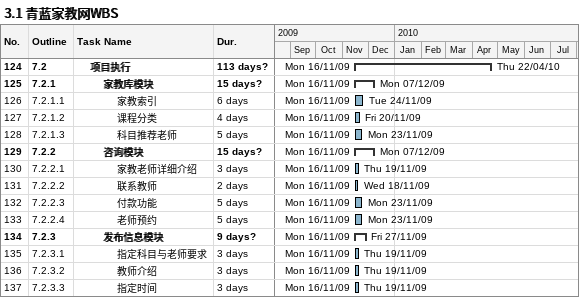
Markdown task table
3.1 青蓝家教网WBS

| ID | WBS | Task | Duration | Start | Finish |
|---|---|---|---|---|---|
| 124 | 7.2 | **项目执行** | 113d? | 2009-11-16 | 2010-04-22 |
| 125 | 7.2.1 | **家教库模块** | 15d? | 2009-11-16 | 2009-12-07 |
| 126 | 7.2.1.1 | 家教索引 | 6d | 2009-11-16 | 2009-11-24 |
| 127 | 7.2.1.2 | 课程分类 | 4d | 2009-11-16 | 2009-11-20 |
| 128 | 7.2.1.3 | 科目推荐老师 | 5d | 2009-11-16 | 2009-11-23 |
| 129 | 7.2.2 | **咨询模块** | 15d? | 2009-11-16 | 2009-12-07 |
| 130 | 7.2.2.1 | 家教老师详细介绍 | 3d | 2009-11-16 | 2009-11-19 |
| 131 | 7.2.2.2 | 联系教师 | 2d | 2009-11-16 | 2009-11-18 |
| 132 | 7.2.2.3 | 付款功能 | 5d | 2009-11-16 | 2009-11-23 |
| 133 | 7.2.2.4 | 老师预约 | 5d | 2009-11-16 | 2009-11-23 |
| 134 | 7.2.3 | **发布信息模块** | 9d? | 2009-11-16 | 2009-11-27 |
| 135 | 7.2.3.1 | 指定科目与老师要求 | 3d | 2009-11-16 | 2009-11-19 |
| 136 | 7.2.3.2 | 教师介绍 | 3d | 2009-11-16 | 2009-11-19 |
| 137 | 7.2.3.3 | 指定时间 | 3d | 2009-11-16 | 2009-11-19 |
